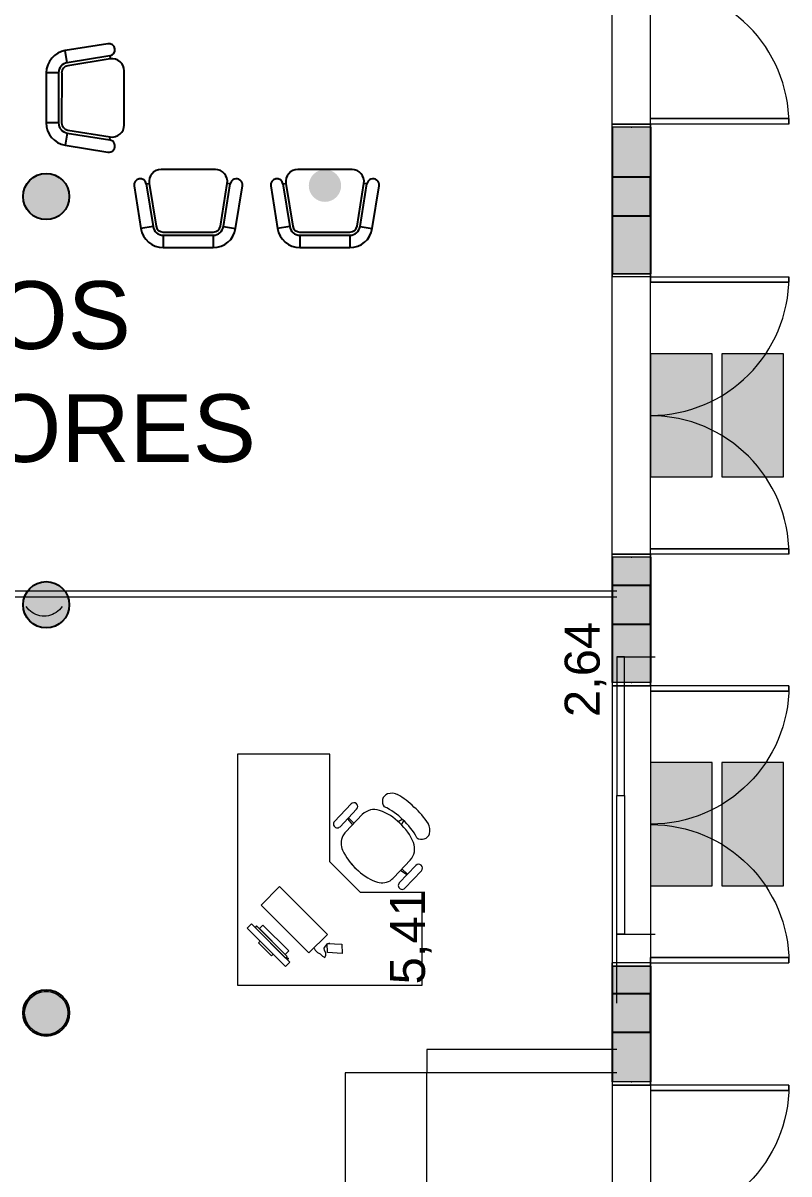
# Model space of a CAD drawing. Header units: metres. Extents: x 512 to 829, y -209 to 245.
# Drawn here: x 655.89 to 660.86, y -100.32 to -92.85 of the extents above; entities that cross this region are included whole.
import ezdxf

# ---------------------------------------------------------------- set-up
doc = ezdxf.new("R2010")
doc.units = ezdxf.units.M
doc.header["$LTSCALE"] = 0.508
doc.header["$PDSIZE"] = -2
doc.layers.get('0').update_dxf_attribs({"lineweight": 15})
for name, color, linetype, lineweight in [('ALV', 4, 'Continuous', 15), ('AMB-NOVOS', 10, 'Continuous', 15), ('CONTORNO', 7, 'Continuous', 15), ('COTAS', 2, 'Continuous', 15), ('COVID-ADESIVO MOBILIÁRIO', 10, 'Continuous', 5), ('COVID-TAPETE SANITIZANTE', 20, 'Continuous', 5), ('Dimensões', 7, 'Continuous', 5), ('MOBILIA', 7, 'Continuous', 5), ('MOBILIARIO', 252, 'Continuous', 18), ('None', 7, 'Continuous', 5), ('NãoImprimir', 7, 'Continuous', 5), ('Peitoris', 2, 'Continuous', 5), ('PORTAS-JAN-ESCADA-DIVS-AUX', 2, 'Continuous', 15), ('ROTADEF', 253, 'Continuous', 15), ('Telhado-Princ', 7, 'Continuous', 5), ('Window-Main', 7, 'Continuous', 0)]:
    doc.layers.add(name, color=color, linetype=linetype, lineweight=lineweight)
doc.layers.add('MB-ARQ-MOBILIÁRIO 02', color=2, linetype='Continuous')
doc.layers.add('MB-ARQ-MOBILIÁRIO-CADEIRAS', color=7, linetype='Continuous')
doc.styles.add('Arial', font='arial.ttf')

# ---------------------------------------------------------------- blocks, each defined once
blk = doc.blocks.new('Grupo-5925')
at = {"layer": 'None', "color": 7, "linetype": 'Continuous', "lineweight": 5}
for p, q in [((-0.92, 0.125), (-0.92, -0.125)), ((0.92, 0.125), (0.92, -0.125))]:
    blk.add_line(p, q, dxfattribs=at)
blk = doc.blocks.new('Grupo-5926')
at = {"layer": 'None', "color": 7, "linetype": 'Continuous', "lineweight": 5}
for points in [[(-0.92, 0.125), (-0.9, 0.125), (-0.9, -0.125), (-0.92, -0.125)], [(0.9, 0.125), (0.92, 0.125), (0.92, -0.125), (0.9, -0.125)]]:
    blk.add_lwpolyline(points, close=True, dxfattribs=at)
blk = doc.blocks.new('Grupo-5927')
at = {"layer": 'None', "color": 7, "linetype": 'Continuous', "lineweight": 5}
for p, q in [((-0.92, 0.125), (-0.9, 0.125)), ((-0.9, 0.125), (-0.9, -0.125)), ((0.92, 0.125), (0.9, 0.125)), ((0.9, 0.125), (0.9, -0.125)), ((-0.92, -0.125), (-0.9, -0.125)), ((0.92, -0.125), (0.9, -0.125))]:
    blk.add_line(p, q, dxfattribs=at)
at = {"layer": 'None', "color": 7}
for name in ['Grupo-5925', 'Grupo-5926']:
    blk.add_blockref(name, (0, 0), dxfattribs=at)
blk = doc.blocks.new('Grupo-5928')
at = {"layer": 'None', "color": 7, "linetype": 'Continuous', "lineweight": 5}
blk.add_arc((-0.9, 0.125), 0.8988, 0, 90, dxfattribs=at)
blk = doc.blocks.new('Grupo-5929')
at = {"layer": 'None', "color": 7, "linetype": 'Continuous', "lineweight": 5}
blk.add_lwpolyline([(-0.9, 0.125), (-0.9, 1.02375), (-0.865, 1.02375), (-0.865, 0.125)], close=True, dxfattribs=at)
blk = doc.blocks.new('Grupo-5930')
at = {"layer": 'None', "color": 7, "linetype": 'Continuous', "lineweight": 5}
for p, q in [((-0.9, 0.125), (-0.9, 1.02375)), ((-0.9, 1.02375), (-0.865, 1.02375)), ((-0.865, 0.125), (-0.865, 1.02375)), ((-0.9, 0.125), (-0.865, 0.125))]:
    blk.add_line(p, q, dxfattribs=at)
at = {"layer": 'None', "color": 7}
blk.add_blockref('Grupo-5929', (0, 0), dxfattribs=at)
blk = doc.blocks.new('Grupo-5931')
at = {"layer": 'Peitoris', "color": 7}
blk.add_blockref('Grupo-5930', (0, 0), dxfattribs=at)
blk = doc.blocks.new('Grupo-5932')
at = {"layer": 'None', "color": 7, "linetype": 'Continuous', "lineweight": 5}
blk.add_arc((0.9, 0.125), 0.8988, 90, 180, dxfattribs=at)
blk = doc.blocks.new('Grupo-5933')
at = {"layer": 'None', "color": 7, "linetype": 'Continuous', "lineweight": 5}
blk.add_lwpolyline([(0.9, 1.02375), (0.9, 0.125), (0.865, 0.125), (0.865, 1.02375)], close=True, dxfattribs=at)
blk = doc.blocks.new('Grupo-5934')
at = {"layer": 'None', "color": 7, "linetype": 'Continuous', "lineweight": 5}
for p, q in [((0.865, 1.02375), (0.865, 0.125)), ((0.9, 1.02375), (0.865, 1.02375)), ((0.9, 1.02375), (0.9, 0.125)), ((0.9, 0.125), (0.865, 0.125))]:
    blk.add_line(p, q, dxfattribs=at)
at = {"layer": 'None', "color": 7}
blk.add_blockref('Grupo-5933', (0, 0), dxfattribs=at)
blk = doc.blocks.new('Grupo-5935')
at = {"layer": 'Peitoris', "color": 7}
blk.add_blockref('Grupo-5934', (0, 0), dxfattribs=at)
blk = doc.blocks.new('Grupo-5936')
at = {"layer": 'None', "color": 7, "linetype": 'Continuous', "lineweight": 5}
for p, q in [((0.92, 0.125), (-0.92, 0.125)), ((0.92, -0.125), (-0.92, -0.125))]:
    blk.add_line(p, q, dxfattribs=at)
blk = doc.blocks.new('Door (2D)-221')
at = {"layer": 'NãoImprimir', "color": 7, "linetype": 'Continuous', "lineweight": 5}
for p in [(-0.92, 0), (0.92, 0)]:
    blk.add_point(p, dxfattribs=at)
at = {"layer": 'None', "color": 7}
for name in ['Grupo-5931', 'Grupo-5935', 'Grupo-5927']:
    blk.add_blockref(name, (0, 0), dxfattribs=at)
at = {"layer": 'Peitoris', "color": 7}
for name in ['Grupo-5928', 'Grupo-5932']:
    blk.add_blockref(name, (0, 0), dxfattribs=at)
at = {"layer": 'Telhado-Princ', "color": 7}
blk.add_blockref('Grupo-5936', (0, 0), dxfattribs=at)
blk = doc.blocks.new('Grupo-5937')
at = {"layer": 'None', "color": 7, "linetype": 'Continuous', "lineweight": 5}
for p, q in [((-0.92, 0.125), (-0.92, -0.125)), ((0.92, 0.125), (0.92, -0.125))]:
    blk.add_line(p, q, dxfattribs=at)
blk = doc.blocks.new('Grupo-5938')
at = {"layer": 'None', "color": 7, "linetype": 'Continuous', "lineweight": 5}
for points in [[(-0.92, 0.125), (-0.9, 0.125), (-0.9, -0.125), (-0.92, -0.125)], [(0.9, 0.125), (0.92, 0.125), (0.92, -0.125), (0.9, -0.125)]]:
    blk.add_lwpolyline(points, close=True, dxfattribs=at)
blk = doc.blocks.new('Grupo-5939')
at = {"layer": 'None', "color": 7, "linetype": 'Continuous', "lineweight": 5}
for p, q in [((-0.92, 0.125), (-0.9, 0.125)), ((-0.9, 0.125), (-0.9, -0.125)), ((0.92, 0.125), (0.9, 0.125)), ((0.9, 0.125), (0.9, -0.125)), ((-0.92, -0.125), (-0.9, -0.125)), ((0.92, -0.125), (0.9, -0.125))]:
    blk.add_line(p, q, dxfattribs=at)
at = {"layer": 'None', "color": 7}
for name in ['Grupo-5937', 'Grupo-5938']:
    blk.add_blockref(name, (0, 0), dxfattribs=at)
blk = doc.blocks.new('Grupo-5940')
at = {"layer": 'None', "color": 7, "linetype": 'Continuous', "lineweight": 5}
blk.add_arc((-0.9, 0.125), 0.8988, 0, 90, dxfattribs=at)
blk = doc.blocks.new('Grupo-5941')
at = {"layer": 'None', "color": 7, "linetype": 'Continuous', "lineweight": 5}
blk.add_lwpolyline([(-0.9, 0.125), (-0.9, 1.02375), (-0.865, 1.02375), (-0.865, 0.125)], close=True, dxfattribs=at)
blk = doc.blocks.new('Grupo-5942')
at = {"layer": 'None', "color": 7, "linetype": 'Continuous', "lineweight": 5}
for p, q in [((-0.9, 0.125), (-0.9, 1.02375)), ((-0.9, 1.02375), (-0.865, 1.02375)), ((-0.865, 0.125), (-0.865, 1.02375)), ((-0.9, 0.125), (-0.865, 0.125))]:
    blk.add_line(p, q, dxfattribs=at)
at = {"layer": 'None', "color": 7}
blk.add_blockref('Grupo-5941', (0, 0), dxfattribs=at)
blk = doc.blocks.new('Grupo-5943')
at = {"layer": 'Peitoris', "color": 7}
blk.add_blockref('Grupo-5942', (0, 0), dxfattribs=at)
blk = doc.blocks.new('Grupo-5944')
at = {"layer": 'None', "color": 7, "linetype": 'Continuous', "lineweight": 5}
blk.add_arc((0.9, 0.125), 0.8988, 90, 180, dxfattribs=at)
blk = doc.blocks.new('Grupo-5945')
at = {"layer": 'None', "color": 7, "linetype": 'Continuous', "lineweight": 5}
blk.add_lwpolyline([(0.9, 1.02375), (0.9, 0.125), (0.865, 0.125), (0.865, 1.02375)], close=True, dxfattribs=at)
blk = doc.blocks.new('Grupo-5946')
at = {"layer": 'None', "color": 7, "linetype": 'Continuous', "lineweight": 5}
for p, q in [((0.865, 1.02375), (0.865, 0.125)), ((0.9, 1.02375), (0.865, 1.02375)), ((0.9, 1.02375), (0.9, 0.125)), ((0.9, 0.125), (0.865, 0.125))]:
    blk.add_line(p, q, dxfattribs=at)
at = {"layer": 'None', "color": 7}
blk.add_blockref('Grupo-5945', (0, 0), dxfattribs=at)
blk = doc.blocks.new('Grupo-5947')
at = {"layer": 'Peitoris', "color": 7}
blk.add_blockref('Grupo-5946', (0, 0), dxfattribs=at)
blk = doc.blocks.new('Grupo-5948')
at = {"layer": 'None', "color": 7, "linetype": 'Continuous', "lineweight": 5}
for p, q in [((0.92, 0.125), (-0.92, 0.125)), ((0.92, -0.125), (-0.92, -0.125))]:
    blk.add_line(p, q, dxfattribs=at)
blk = doc.blocks.new('Door (2D)-222')
at = {"layer": 'NãoImprimir', "color": 7, "linetype": 'Continuous', "lineweight": 5}
for p in [(-0.92, 0), (0.92, 0)]:
    blk.add_point(p, dxfattribs=at)
at = {"layer": 'None', "color": 7}
for name in ['Grupo-5943', 'Grupo-5947', 'Grupo-5939']:
    blk.add_blockref(name, (0, 0), dxfattribs=at)
at = {"layer": 'Peitoris', "color": 7}
for name in ['Grupo-5940', 'Grupo-5944']:
    blk.add_blockref(name, (0, 0), dxfattribs=at)
at = {"layer": 'Telhado-Princ', "color": 7}
blk.add_blockref('Grupo-5948', (0, 0), dxfattribs=at)
blk = doc.blocks.new('Grupo-5949')
at = {"layer": 'None', "color": 7, "linetype": 'Continuous', "lineweight": 5}
for p, q in [((-0.92, 0.125), (-0.92, -0.125)), ((0.92, 0.125), (0.92, -0.125))]:
    blk.add_line(p, q, dxfattribs=at)
blk = doc.blocks.new('Grupo-5950')
at = {"layer": 'None', "color": 7, "linetype": 'Continuous', "lineweight": 5}
for points in [[(-0.92, 0.125), (-0.9, 0.125), (-0.9, -0.125), (-0.92, -0.125)], [(0.9, 0.125), (0.92, 0.125), (0.92, -0.125), (0.9, -0.125)]]:
    blk.add_lwpolyline(points, close=True, dxfattribs=at)
blk = doc.blocks.new('Grupo-5951')
at = {"layer": 'None', "color": 7, "linetype": 'Continuous', "lineweight": 5}
for p, q in [((-0.92, 0.125), (-0.9, 0.125)), ((-0.9, 0.125), (-0.9, -0.125)), ((0.92, 0.125), (0.9, 0.125)), ((0.9, 0.125), (0.9, -0.125)), ((-0.92, -0.125), (-0.9, -0.125)), ((0.92, -0.125), (0.9, -0.125))]:
    blk.add_line(p, q, dxfattribs=at)
at = {"layer": 'None', "color": 7}
for name in ['Grupo-5949', 'Grupo-5950']:
    blk.add_blockref(name, (0, 0), dxfattribs=at)
blk = doc.blocks.new('Grupo-5952')
at = {"layer": 'None', "color": 7, "linetype": 'Continuous', "lineweight": 5}
blk.add_arc((-0.9, 0.125), 0.8988, 0, 90, dxfattribs=at)
blk = doc.blocks.new('Grupo-5953')
at = {"layer": 'None', "color": 7, "linetype": 'Continuous', "lineweight": 5}
blk.add_lwpolyline([(-0.9, 0.125), (-0.9, 1.02375), (-0.865, 1.02375), (-0.865, 0.125)], close=True, dxfattribs=at)
blk = doc.blocks.new('Grupo-5954')
at = {"layer": 'None', "color": 7, "linetype": 'Continuous', "lineweight": 5}
for p, q in [((-0.9, 0.125), (-0.9, 1.02375)), ((-0.9, 1.02375), (-0.865, 1.02375)), ((-0.865, 0.125), (-0.865, 1.02375)), ((-0.9, 0.125), (-0.865, 0.125))]:
    blk.add_line(p, q, dxfattribs=at)
at = {"layer": 'None', "color": 7}
blk.add_blockref('Grupo-5953', (0, 0), dxfattribs=at)
blk = doc.blocks.new('Grupo-5955')
at = {"layer": 'Peitoris', "color": 7}
blk.add_blockref('Grupo-5954', (0, 0), dxfattribs=at)
blk = doc.blocks.new('Grupo-5956')
at = {"layer": 'None', "color": 7, "linetype": 'Continuous', "lineweight": 5}
blk.add_arc((0.9, 0.125), 0.8988, 90, 180, dxfattribs=at)
blk = doc.blocks.new('Grupo-5957')
at = {"layer": 'None', "color": 7, "linetype": 'Continuous', "lineweight": 5}
blk.add_lwpolyline([(0.9, 1.02375), (0.9, 0.125), (0.865, 0.125), (0.865, 1.02375)], close=True, dxfattribs=at)
blk = doc.blocks.new('Grupo-5958')
at = {"layer": 'None', "color": 7, "linetype": 'Continuous', "lineweight": 5}
for p, q in [((0.865, 1.02375), (0.865, 0.125)), ((0.9, 1.02375), (0.865, 1.02375)), ((0.9, 1.02375), (0.9, 0.125)), ((0.9, 0.125), (0.865, 0.125))]:
    blk.add_line(p, q, dxfattribs=at)
at = {"layer": 'None', "color": 7}
blk.add_blockref('Grupo-5957', (0, 0), dxfattribs=at)
blk = doc.blocks.new('Grupo-5959')
at = {"layer": 'Peitoris', "color": 7}
blk.add_blockref('Grupo-5958', (0, 0), dxfattribs=at)
blk = doc.blocks.new('Grupo-5960')
at = {"layer": 'None', "color": 7, "linetype": 'Continuous', "lineweight": 5}
for p, q in [((0.92, 0.125), (-0.92, 0.125)), ((0.92, -0.125), (-0.92, -0.125))]:
    blk.add_line(p, q, dxfattribs=at)
blk = doc.blocks.new('Door (2D)-223')
at = {"layer": 'NãoImprimir', "color": 7, "linetype": 'Continuous', "lineweight": 5}
for p in [(-0.92, 0), (0.92, 0)]:
    blk.add_point(p, dxfattribs=at)
at = {"layer": 'None', "color": 7}
for name in ['Grupo-5955', 'Grupo-5959', 'Grupo-5951']:
    blk.add_blockref(name, (0, 0), dxfattribs=at)
at = {"layer": 'Peitoris', "color": 7}
for name in ['Grupo-5952', 'Grupo-5956']:
    blk.add_blockref(name, (0, 0), dxfattribs=at)
at = {"layer": 'Telhado-Princ', "color": 7}
blk.add_blockref('Grupo-5960', (0, 0), dxfattribs=at)
blk = doc.blocks.new('Grupo-5961')
at = {"layer": 'None', "color": 7, "linetype": 'Continuous', "lineweight": 5}
for p, q in [((-0.92, 0.125), (-0.92, -0.125)), ((0.92, 0.125), (0.92, -0.125))]:
    blk.add_line(p, q, dxfattribs=at)
blk = doc.blocks.new('Grupo-5962')
at = {"layer": 'None', "color": 7, "linetype": 'Continuous', "lineweight": 5}
for points in [[(-0.92, 0.125), (-0.9, 0.125), (-0.9, -0.125), (-0.92, -0.125)], [(0.9, 0.125), (0.92, 0.125), (0.92, -0.125), (0.9, -0.125)]]:
    blk.add_lwpolyline(points, close=True, dxfattribs=at)
blk = doc.blocks.new('Grupo-5963')
at = {"layer": 'None', "color": 7, "linetype": 'Continuous', "lineweight": 5}
for p, q in [((-0.92, 0.125), (-0.9, 0.125)), ((-0.9, 0.125), (-0.9, -0.125)), ((0.92, 0.125), (0.9, 0.125)), ((0.9, 0.125), (0.9, -0.125)), ((-0.92, -0.125), (-0.9, -0.125)), ((0.92, -0.125), (0.9, -0.125))]:
    blk.add_line(p, q, dxfattribs=at)
at = {"layer": 'None', "color": 7}
for name in ['Grupo-5961', 'Grupo-5962']:
    blk.add_blockref(name, (0, 0), dxfattribs=at)
blk = doc.blocks.new('Grupo-5964')
at = {"layer": 'None', "color": 7, "linetype": 'Continuous', "lineweight": 5}
blk.add_arc((-0.9, 0.125), 0.8988, 0, 90, dxfattribs=at)
blk = doc.blocks.new('Grupo-5965')
at = {"layer": 'None', "color": 7, "linetype": 'Continuous', "lineweight": 5}
blk.add_lwpolyline([(-0.9, 0.125), (-0.9, 1.02375), (-0.865, 1.02375), (-0.865, 0.125)], close=True, dxfattribs=at)
blk = doc.blocks.new('Grupo-5966')
at = {"layer": 'None', "color": 7, "linetype": 'Continuous', "lineweight": 5}
for p, q in [((-0.9, 0.125), (-0.9, 1.02375)), ((-0.9, 1.02375), (-0.865, 1.02375)), ((-0.865, 0.125), (-0.865, 1.02375)), ((-0.9, 0.125), (-0.865, 0.125))]:
    blk.add_line(p, q, dxfattribs=at)
at = {"layer": 'None', "color": 7}
blk.add_blockref('Grupo-5965', (0, 0), dxfattribs=at)
blk = doc.blocks.new('Grupo-5967')
at = {"layer": 'Peitoris', "color": 7}
blk.add_blockref('Grupo-5966', (0, 0), dxfattribs=at)
blk = doc.blocks.new('Grupo-5968')
at = {"layer": 'None', "color": 7, "linetype": 'Continuous', "lineweight": 5}
blk.add_arc((0.9, 0.125), 0.8988, 90, 180, dxfattribs=at)
blk = doc.blocks.new('Grupo-5969')
at = {"layer": 'None', "color": 7, "linetype": 'Continuous', "lineweight": 5}
blk.add_lwpolyline([(0.9, 1.02375), (0.9, 0.125), (0.865, 0.125), (0.865, 1.02375)], close=True, dxfattribs=at)
blk = doc.blocks.new('Grupo-5970')
at = {"layer": 'None', "color": 7, "linetype": 'Continuous', "lineweight": 5}
for p, q in [((0.865, 1.02375), (0.865, 0.125)), ((0.9, 1.02375), (0.865, 1.02375)), ((0.9, 1.02375), (0.9, 0.125)), ((0.9, 0.125), (0.865, 0.125))]:
    blk.add_line(p, q, dxfattribs=at)
at = {"layer": 'None', "color": 7}
blk.add_blockref('Grupo-5969', (0, 0), dxfattribs=at)
blk = doc.blocks.new('Grupo-5971')
at = {"layer": 'Peitoris', "color": 7}
blk.add_blockref('Grupo-5970', (0, 0), dxfattribs=at)
blk = doc.blocks.new('Grupo-5972')
at = {"layer": 'None', "color": 7, "linetype": 'Continuous', "lineweight": 5}
for p, q in [((0.92, 0.125), (-0.92, 0.125)), ((0.92, -0.125), (-0.92, -0.125))]:
    blk.add_line(p, q, dxfattribs=at)
blk = doc.blocks.new('Door (2D)-224')
at = {"layer": 'NãoImprimir', "color": 7, "linetype": 'Continuous', "lineweight": 5}
for p in [(-0.92, 0), (0.92, 0)]:
    blk.add_point(p, dxfattribs=at)
at = {"layer": 'None', "color": 7}
for name in ['Grupo-5967', 'Grupo-5971', 'Grupo-5963']:
    blk.add_blockref(name, (0, 0), dxfattribs=at)
at = {"layer": 'Peitoris', "color": 7}
for name in ['Grupo-5964', 'Grupo-5968']:
    blk.add_blockref(name, (0, 0), dxfattribs=at)
at = {"layer": 'Telhado-Princ', "color": 7}
blk.add_blockref('Grupo-5972', (0, 0), dxfattribs=at)
blk = doc.blocks.new('A$C69c9503b')
at = {"layer": 'Dimensões', "lineweight": 0, "true_color": 0xcd6928}
h = blk.add_hatch(color=32, dxfattribs=at)
h.dxf.hatch_style = 1
h.paths.add_polyline_path([(0, 0), (0.4, 0), (0.4, 0.8), (0, 0.8)])
h = blk.add_hatch(color=32, dxfattribs=at)
h.dxf.hatch_style = 1
h.paths.add_polyline_path([(0.4622, 0), (0.8622, 0), (0.8622, 0.8), (0.4622, 0.8)])
at = {"layer": 'Dimensões', "color": 1, "lineweight": 0}
for points in [[(0, 0), (0.4, 0), (0.4, 0.8), (0, 0.8)], [(0.4622, 0), (0.8622, 0), (0.8622, 0.8), (0.4622, 0.8)]]:
    blk.add_lwpolyline(points, close=True, dxfattribs=at)
blk = doc.blocks.new('MOF8')
at = {"color": 0, "linetype": 'ByBlock'}
for p, q in [((-0.1622, 0.4264), (-0.1621, 0.5064)), ((0.1628, 0.5061), (-0.1621, 0.5064)), ((0.1627, 0.4261), (0.1628, 0.5061)), ((-0.3072, 0.3828), (-0.3517, 0.1066)), ((-0.2282, 0.3701), (-0.3072, 0.3828)), ((0.1627, 0.4261), (-0.1622, 0.4264)), ((0.1627, 0.4061), (-0.1622, 0.4064)), ((0.2287, 0.3698), (0.3077, 0.3824)), ((0.3518, 0.1061), (0.3077, 0.3824)), ((-0.2282, 0.3701), (-0.2727, 0.0938)), ((-0.2085, 0.3669), (-0.253, 0.0907)), ((0.2531, 0.0903), (0.209, 0.3667)), ((0.2728, 0.0935), (0.2287, 0.3698)), ((-0.2727, 0.0938), (-0.253, 0.0907)), ((0.2732, 0.0938), (0.2535, 0.0907)), ((-0.1759, 0.0001), (0.1759, -0.0001))]:
    blk.add_line(p, q, dxfattribs=at)
for centre, radius, start, end in [((-0.1622, 0.3595), 0.1469, 89.96325, 170.85302), ((0.1627, 0.3593), 0.1469, 9.07348, 89.96325), ((-0.1622, 0.3595), 0.0669, 89.96325, 170.85302), ((-0.1622, 0.3595), 0.0469, 89.96325, 170.85302), ((0.1627, 0.3593), 0.0669, 9.07348, 89.96325), ((0.1627, 0.3593), 0.0469, 9.07348, 89.96325), ((-0.3122, 0.1002), 0.04, 170.85302, 350.85302), ((-0.1758, 0.0782), 0.0781, 170.85302, 269.96325), ((0.1759, 0.078), 0.0781, 269.96325, 9.07348), ((0.3127, 0.1002), 0.04, 189.14698, 9.14698)]:
    blk.add_arc(centre, radius, start, end, dxfattribs=at)
blk = doc.blocks.new('Grupo-6072')
at = {"layer": 'None', "linetype": 'Continuous', "lineweight": 0}
for points in [[(-65.1751, -0.5131), (-65.1751, -0.7631), (-64.9251, -0.7631), (-64.9251, -0.5131)], [(-55.4751, -0.5131), (-55.4751, -0.7631), (-55.2251, -0.7631), (-55.2251, -0.5131)]]:
    blk.add_hatch(color=255, dxfattribs=at).paths.add_polyline_path(points)
h = blk.add_hatch(color=255, dxfattribs=at)
edge = h.paths.add_edge_path()
edge.add_arc((-61.2501, -0.6381), 0.15, 0, 360, ccw=False)
h = blk.add_hatch(color=255, dxfattribs=at)
edge = h.paths.add_edge_path()
edge.add_arc((-59.1501, -0.6381), 0.15, 0, 360, ccw=False)
at = {"layer": 'None', "color": 7, "linetype": 'Continuous', "lineweight": 25}
for points in [[(-65.1751, -0.5131), (-65.1751, -0.7631), (-64.9251, -0.7631), (-64.9251, -0.5131)], [(-55.4751, -0.5131), (-55.4751, -0.7631), (-55.2251, -0.7631), (-55.2251, -0.5131)]]:
    blk.add_lwpolyline(points, close=True, dxfattribs=at)
for centre in [(-61.2501, -0.6381), (-59.1501, -0.6381)]:
    blk.add_circle(centre, 0.15, dxfattribs=at)

msp = doc.modelspace()

# ---------------------------------------------------------------- hatches: boundary and pattern name
at = {"layer": 'COVID-ADESIVO MOBILIÁRIO', "linetype": 'Continuous', "lineweight": 0, "transparency": 33554687}
h = msp.add_hatch(dxfattribs=at)
h.set_pattern_fill('ANGLE', color=256)
h.set_pattern_definition([(0, (0.132, 0.743), (0, 6.985), [5.08, -1.905]), (90, (0.132, 0.743), (-6.985, 4e-16), [5.08, -1.905])])
edge = h.paths.add_edge_path()
edge.add_arc((657.9796, -93.1616), 0.105, 0, 360)
h = msp.add_hatch(dxfattribs=at)
h.set_pattern_fill('ANGLE', color=256)
h.set_pattern_definition([(0, (-0.098, 0.6256), (0, 6.985), [5.08, -1.905]), (90, (-0.098, 0.6256), (-6.985, 4e-16), [5.08, -1.905])])
edge = h.paths.add_edge_path()
edge.add_arc((657.7491, -93.2789), 0.105, 0, 360)
h = msp.add_hatch(color=256, dxfattribs=at)
h.dxf.hatch_style = 1
edge = h.paths.add_edge_path()
edge.add_arc((657.8475, -93.9045), 0.105, 0, 360)
at = {"layer": 'None', "linetype": 'Continuous', "lineweight": 0}
h = msp.add_hatch(color=255, dxfattribs=at)
edge = h.paths.add_edge_path()
edge.add_arc((656.0373, -93.975), 0.15, 0, 360, ccw=False)
for points in [[(659.7123, -93.85), (659.7123, -94.1), (659.9623, -94.1), (659.9623, -93.85)], [(659.7123, -96.5), (659.7123, -96.75), (659.9623, -96.75), (659.9623, -96.5)]]:
    msp.add_hatch(color=255, dxfattribs=at).paths.add_polyline_path(points)
h = msp.add_hatch(color=255, dxfattribs=at)
edge = h.paths.add_edge_path()
edge.add_arc((656.0373, -96.625), 0.15, 0, 360, ccw=False)

# ---------------------------------------------------------------- linework, layer by layer
at = {"layer": 'ALV', "color": 7}
for p, q in [((659.7428, -96.9626), (659.9928, -96.9626)), ((659.7428, -98.7626), (659.9928, -98.7626)), ((659.7428, -99.2119), (659.7428, -98.7626))]:
    msp.add_line(p, q, dxfattribs=at)
at = {"layer": 'CONTORNO', "color": 7, "linetype": 'Continuous', "lineweight": 5}
for p, q in [((659.7428, -99.5131), (658.509, -99.5131)), ((658.509, -99.5131), (658.509, -99.6631)), ((659.7428, -99.6631), (658.509, -99.6631))]:
    msp.add_line(p, q, dxfattribs=at)
msp.add_circle((656.0373, -99.275), 0.14, dxfattribs=at)
at = {"layer": 'MB-ARQ-MOBILIÁRIO 02', "linetype": 'Continuous', "lineweight": 0}
msp.add_lwpolyline([(658.509, -100.6331), (658.509, -99.6631), (657.979, -99.6631), (657.979, -100.6331)], close=True, dxfattribs=at)
at = {"layer": 'MOBILIA', "color": 7, "linetype": 'Continuous', "lineweight": 5}
for p, q in [((657.8787, -97.5939), (657.2787, -97.5939)), ((657.2787, -97.5939), (657.2787, -99.0939)), ((657.8787, -98.2939), (657.8787, -97.5939)), ((658.0787, -98.4939), (657.8787, -98.2939)), ((658.4787, -98.4939), (658.0787, -98.4939)), ((658.4787, -99.0939), (658.4787, -98.4939)), ((657.2787, -99.0939), (658.4787, -99.0939))]:
    msp.add_line(p, q, dxfattribs=at)
at = {"layer": 'MOBILIARIO', "color": 7, "lineweight": 0}
for p, q in [((658.017, -97.9181), (657.9096, -98.0312)), ((658.0533, -97.9525), (657.9459, -98.0657)), ((658.0895, -97.9869), (657.9822, -98.1001)), ((657.9944, -98.0145), (658.0255, -98.0544)), ((657.9996, -98.0091), (658.0358, -98.0435)), ((658.3221, -98.0322), (658.349, -98.0165)), ((658.3438, -98.0528), (658.3598, -98.0267)), ((658.4015, -98.2829), (658.2941, -98.3961)), ((658.4377, -98.3173), (658.3303, -98.4305)), ((658.3789, -98.3793), (658.3374, -98.3504)), ((658.384, -98.3739), (658.3478, -98.3395)), ((658.474, -98.3517), (658.3666, -98.4649))]:
    msp.add_line(p, q, dxfattribs=at)
for centre, radius, start, end in [((658.2735, -97.9024), 0.0532, 111.63474, 219.17261), ((658.2807, -97.94), 0.0912, 63.36398, 107.11761), ((658.0671, -98.2999), 0.5095, 45.27062, 60.43452), ((658.0351, -97.9353), 0.025, 316.50116, 136.50116), ((658.168, -98.0649), 0.1106, 71.69561, 135.15575), ((658.0586, -98.3128), 0.4149, 44.53576, 65.2515), ((658.0776, -98.3309), 0.5249, 32.68757, 48.46656), ((658.0896, -98.2813), 0.3407, 44.42823, 70.61153), ((658.0776, -98.3309), 0.4149, 27.75082, 48.46656), ((657.9278, -98.0485), 0.025, 136.50116, 316.50116), ((658.099, -98.2078), 0.1589, 137.3093, 148.57621), ((658.1075, -98.2983), 0.3407, 22.39078, 48.57408), ((658.4342, -98.0908), 0.0954, 347.7191, 29.11907), ((658.0597, -98.1731), 0.1077, 153.43684, 205.25955), ((658.3194, -98.2087), 0.1106, 317.84656, 21.3067), ((658.4764, -98.0942), 0.0537, 234.08816, 341.62318), ((658.3182, -98.0521), 0.3931, 205.13205, 227.12387), ((658.3182, -98.0521), 0.3931, 218.25935, 227.12387), ((658.4559, -98.3345), 0.025, 316.50116, 136.50116), ((658.3243, -98.058), 0.3931, 225.87845, 247.87026), ((658.1804, -98.2851), 0.1589, 304.4261, 315.69301), ((658.2171, -98.3225), 0.1077, 247.74276, 299.56548), ((658.3485, -98.4477), 0.025, 136.50116, 316.50116)]:
    msp.add_arc(centre, radius, start, end, dxfattribs=at)
at = {"layer": 'None', "color": 7, "linetype": 'Continuous', "lineweight": 25}
for p, q in [((659.7123, -93.5243), (659.7123, -94.4768)), ((659.9623, -93.5243), (659.9623, -94.4768)), ((659.7123, -96.3168), (659.7123, -97.1306)), ((659.9623, -96.3168), (659.9623, -97.1306)), ((659.7123, -98.9706), (659.7123, -99.7231)), ((659.9623, -98.9706), (659.9623, -99.7231))]:
    msp.add_line(p, q, dxfattribs=at)
at = {"layer": 'None', "color": 7, "linetype": 'Continuous', "lineweight": 5}
for p, q in [((657.5533, -98.4549), (657.4324, -98.5759)), ((657.863, -98.7647), (657.5533, -98.4549)), ((657.4324, -98.5759), (657.7421, -98.8856)), ((657.3714, -98.697), (657.3432, -98.7253)), ((657.6189, -98.9445), (657.3714, -98.697)), ((657.3432, -98.7253), (657.5907, -98.9728)), ((657.4039, -98.7102), (657.3933, -98.7208)), ((657.3933, -98.7208), (657.5913, -98.9187)), ((657.6019, -98.9081), (657.4039, -98.7102)), ((657.4444, -98.7048), (657.4224, -98.7268)), ((657.4224, -98.7268), (657.5901, -98.8944)), ((657.612, -98.8725), (657.4444, -98.7048)), ((657.7421, -98.8856), (657.863, -98.7647)), ((657.4275, -98.8089), (657.4159, -98.8206)), ((657.4159, -98.8206), (657.4993, -98.904)), ((657.511, -98.8924), (657.4275, -98.8089)), ((657.8432, -98.8552), (657.8503, -98.841)), ((657.8503, -98.841), (657.8644, -98.8269)), ((657.8637, -98.8827), (657.8609, -98.8233)), ((657.8609, -98.8233), (657.9571, -98.8275)), ((657.8644, -98.8269), (657.8786, -98.8198)), ((657.9571, -98.8275), (657.9599, -98.8883)), ((657.4993, -98.904), (657.511, -98.8924)), ((657.5901, -98.8944), (657.612, -98.8725)), ((657.5913, -98.9187), (657.6019, -98.9081)), ((657.7768, -98.8552), (657.7845, -98.8672)), ((657.7845, -98.8672), (657.8001, -98.8827)), ((657.8001, -98.8827), (657.8156, -98.8912)), ((657.8156, -98.8912), (657.8312, -98.9068)), ((657.8312, -98.9068), (657.8461, -98.9146)), ((657.8439, -98.87), (657.8432, -98.8552)), ((657.8524, -98.8856), (657.8439, -98.87)), ((657.8461, -98.9146), (657.8531, -98.9004)), ((657.8531, -98.9004), (657.8524, -98.8856)), ((657.9599, -98.8883), (657.8637, -98.8827)), ((657.5907, -98.9728), (657.6189, -98.9445))]:
    msp.add_line(p, q, dxfattribs=at)
at = {"layer": 'None', "color": 7, "linetype": 'Continuous', "lineweight": 25}
for points in [[(659.7123, -93.85), (659.7123, -94.1), (659.9623, -94.1), (659.9623, -93.85)], [(659.7123, -96.5), (659.7123, -96.75), (659.9623, -96.75), (659.9623, -96.5)]]:
    msp.add_lwpolyline(points, close=True, dxfattribs=at)
for centre in [(656.0373, -93.975), (656.0373, -96.625)]:
    msp.add_circle(centre, 0.15, dxfattribs=at)
at = {"layer": 'None', "color": 7, "linetype": 'Continuous', "lineweight": 5}
msp.add_open_spline([(657.6085, -98.921), (657.6078, -98.9198), (657.6056, -98.9176), (657.6032, -98.9161), (657.6013, -98.9158), (657.6003, -98.9168), (657.6006, -98.9187), (657.6021, -98.9211), (657.6043, -98.9233), (657.6067, -98.9247), (657.6086, -98.925), (657.6095, -98.9241), (657.6093, -98.9221), (657.6085, -98.921)], degree=2, dxfattribs=at)
at = {"layer": 'None', "color": 250, "linetype": 'Continuous'}
for points in [[(659.7123, -93.5243), (659.9623, -93.5243), (659.7123, -94.4768), (659.9623, -94.4768)], [(659.7123, -96.3168), (659.9623, -96.3168), (659.7123, -97.1306), (659.9623, -97.1306)], [(659.7123, -98.9706), (659.9623, -98.9706), (659.7123, -99.7231), (659.9623, -99.7231)]]:
    msp.add_solid(points, dxfattribs=at)
at = {"layer": 'PORTAS-JAN-ESCADA-DIVS-AUX', "color": 7}
for p, q in [((659.7428, -96.9626), (659.7428, -97.8626)), ((659.7928, -96.9626), (659.7428, -96.9626)), ((659.7928, -97.8626), (659.7928, -96.9626)), ((659.7428, -98.7626), (659.7428, -97.8626)), ((659.7428, -97.8626), (659.7928, -97.8626)), ((659.7428, -97.8626), (659.7928, -97.8626)), ((659.7928, -97.8626), (659.7928, -98.7626)), ((659.7928, -98.7626), (659.7428, -98.7626))]:
    msp.add_line(p, q, dxfattribs=at)
at = {"layer": 'ROTADEF', "color": 7, "linetype": 'Continuous', "lineweight": 5}
for p, q in [((659.7428, -96.5363), (653.766, -96.5363)), ((659.7428, -96.5763), (653.7664, -96.5763))]:
    msp.add_line(p, q, dxfattribs=at)
at = {"layer": 'Window-Main', "linetype": 'Continuous', "lineweight": 0}
for p, q in [((655.9156, -96.648), (655.9074, -96.6369)), ((655.9248, -96.6581), (655.9156, -96.648)), ((655.935, -96.6674), (655.9248, -96.6581)), ((655.9461, -96.6755), (655.935, -96.6674)), ((655.9578, -96.6826), (655.9461, -96.6755)), ((655.9703, -96.6885), (655.9578, -96.6826)), ((656.0898, -96.6826), (656.0774, -96.6885)), ((656.1016, -96.6755), (656.0898, -96.6826)), ((656.1126, -96.6674), (656.1016, -96.6755)), ((656.1228, -96.6581), (656.1126, -96.6674)), ((656.1321, -96.648), (656.1228, -96.6581)), ((656.1402, -96.6369), (656.1321, -96.648)), ((655.9832, -96.6931), (655.9703, -96.6885)), ((655.9965, -96.6964), (655.9832, -96.6931)), ((656.0101, -96.6985), (655.9965, -96.6964)), ((656.0238, -96.6991), (656.0101, -96.6985)), ((656.0376, -96.6985), (656.0238, -96.6991)), ((656.0511, -96.6964), (656.0376, -96.6985)), ((656.0645, -96.6931), (656.0511, -96.6964)), ((656.0774, -96.6885), (656.0645, -96.6931)), ((655.9713, -99.1515), (655.9838, -99.1456)), ((655.9838, -99.1456), (655.9967, -99.141)), ((655.9967, -99.141), (656.01, -99.1376)), ((656.01, -99.1376), (656.0236, -99.1356)), ((656.0236, -99.1356), (656.0373, -99.135)), ((656.0373, -99.135), (656.0511, -99.1356)), ((656.0511, -99.1356), (656.0647, -99.1376)), ((656.0647, -99.1376), (656.078, -99.141)), ((656.078, -99.141), (656.0909, -99.1456)), ((656.0909, -99.1456), (656.1033, -99.1515)), ((655.9034, -99.2343), (655.908, -99.2214)), ((655.908, -99.2214), (655.9139, -99.209)), ((655.9139, -99.209), (655.9209, -99.1972)), ((655.9209, -99.1972), (655.9291, -99.1861)), ((655.9291, -99.1861), (655.9383, -99.176)), ((655.9383, -99.176), (655.9485, -99.1667)), ((655.9485, -99.1667), (655.9596, -99.1586)), ((655.9596, -99.1586), (655.9713, -99.1515)), ((656.1033, -99.1515), (656.1151, -99.1586)), ((656.1151, -99.1586), (656.1262, -99.1667)), ((656.1262, -99.1667), (656.1363, -99.176)), ((656.1363, -99.176), (656.1456, -99.1861)), ((656.1456, -99.1861), (656.1537, -99.1972)), ((656.1537, -99.1972), (656.1608, -99.209)), ((656.1608, -99.209), (656.1667, -99.2214)), ((656.1667, -99.2214), (656.1713, -99.2343)), ((655.8973, -99.275), (655.898, -99.2612)), ((655.898, -99.2887), (655.8973, -99.275)), ((655.898, -99.2612), (655.9, -99.2476)), ((655.9, -99.3023), (655.898, -99.2887)), ((655.9, -99.2476), (655.9034, -99.2343)), ((656.1713, -99.2343), (656.1747, -99.2476)), ((656.1747, -99.2476), (656.1767, -99.2612)), ((656.1767, -99.2887), (656.1747, -99.3023)), ((656.1767, -99.2612), (656.1773, -99.275)), ((656.1773, -99.275), (656.1767, -99.2887)), ((655.9034, -99.3156), (655.9, -99.3023)), ((655.908, -99.3285), (655.9034, -99.3156)), ((655.9139, -99.341), (655.908, -99.3285)), ((655.9209, -99.3527), (655.9139, -99.341)), ((655.9291, -99.3638), (655.9209, -99.3527)), ((655.9383, -99.374), (655.9291, -99.3638)), ((655.9485, -99.3832), (655.9383, -99.374)), ((656.1363, -99.374), (656.1262, -99.3832)), ((656.1456, -99.3638), (656.1363, -99.374)), ((656.1537, -99.3527), (656.1456, -99.3638)), ((656.1608, -99.341), (656.1537, -99.3527)), ((656.1667, -99.3285), (656.1608, -99.341)), ((656.1713, -99.3156), (656.1667, -99.3285)), ((656.1747, -99.3023), (656.1713, -99.3156)), ((655.9596, -99.3914), (655.9485, -99.3832)), ((655.9713, -99.3984), (655.9596, -99.3914)), ((655.9838, -99.4043), (655.9713, -99.3984)), ((655.9967, -99.4089), (655.9838, -99.4043)), ((656.01, -99.4123), (655.9967, -99.4089)), ((656.0236, -99.4143), (656.01, -99.4123)), ((656.0373, -99.415), (656.0236, -99.4143)), ((656.0511, -99.4143), (656.0373, -99.415)), ((656.0647, -99.4123), (656.0511, -99.4143)), ((656.078, -99.4089), (656.0647, -99.4123)), ((656.0909, -99.4043), (656.078, -99.4089)), ((656.1033, -99.3984), (656.0909, -99.4043)), ((656.1151, -99.3914), (656.1033, -99.3984)), ((656.1262, -99.3832), (656.1151, -99.3914))]:
    msp.add_line(p, q, dxfattribs=at)

# ---------------------------------------------------------------- block references
at = {"layer": 'COVID-TAPETE SANITIZANTE', "linetype": 'Continuous', "lineweight": 0}
for p in [(659.9623, -95.7956), (659.9623, -98.4493)]:
    msp.add_blockref('A$C69c9503b', p, dxfattribs=at)
at = {"layer": 'MB-ARQ-MOBILIÁRIO-CADEIRAS'}
for p, rotation in [((656.5438, -93.3347), 89.99999999999999), ((656.9599, -93.7995), 180), ((657.8475, -93.7995), 180)]:
    msp.add_blockref('MOF8', p, dxfattribs=dict(at, rotation=rotation))
at = {"layer": 'None', "color": 7, "rotation": 270}
for name, p in [('Door (2D)-224', (659.8373, -92.6043)), ('Door (2D)-223', (659.8373, -95.3968))]:
    msp.add_blockref(name, p, dxfattribs=at)
at = {"layer": 'None', "color": 7, "xscale": -1, "rotation": 270}
for name, p in [('Door (2D)-222', (659.8373, -98.0506)), ('Door (2D)-221', (659.8373, -100.6431))]:
    msp.add_blockref(name, p, dxfattribs=at)
at = {"layer": 'None', "color": 7}
msp.add_blockref('Grupo-6072', (715.1875, -98.6368), dxfattribs=at)

# ---------------------------------------------------------------- texts
at = {"layer": 'AMB-NOVOS', "linetype": 'Continuous', "lineweight": 0, "insert": (653.1432, -94.5246), "char_height": 0.44, "attachment_point": 1}
msp.add_mtext_dynamic_manual_height_columns('\\pi0.36955;{\\fArial|b0|i0|c0|p34;SALA DOS \\P\\pi-0.42296;PROFESSORES}', width=3.753967, gutter_width=1, heights=[0], dxfattribs=at)
at = {"layer": 'COTAS', "color": 7, "linetype": 'Continuous', "lineweight": 0, "style": 'Arial'}
for s, p in [('2,64', (659.6316, -97.354)), ('5,41', (658.4973, -99.0893))]:
    msp.add_text(s, height=0.22738, rotation=90, dxfattribs=at).set_placement(p)

doc.saveas('drawing.dxf')
